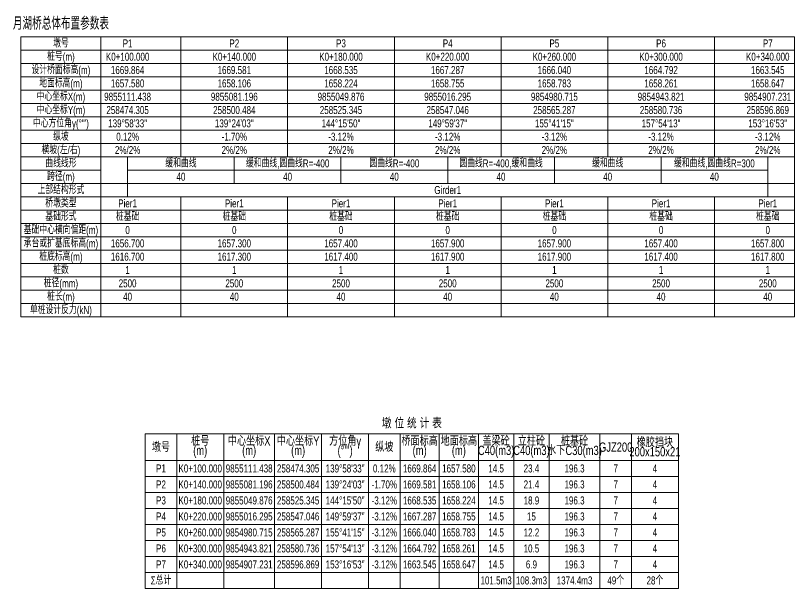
# Model space of a CAD drawing. Header units: millimetres. Extents: x 258084 to 258722, y 9854104 to 9854458.
# Drawn here: x 258426.8 to 258718.8, y 9854103.7 to 9854318.6 of the extents above; entities that cross this region are included whole.
import ezdxf
from ezdxf.enums import TextEntityAlignment as Align

# ---------------------------------------------------------------- set-up
doc = ezdxf.new("R2010")
doc.units = ezdxf.units.MM
doc.layers.add('smedi', color=7, linetype='Continuous', lineweight=15)
doc.layers.add('桥－综合说明', color=7, linetype='Continuous', lineweight=15)
doc.styles.add('smedi', font='smsim', dxfattribs={"width": 0.75, "bigfont": 'smfs'})

# ---------------------------------------------------------------- blocks, each defined once
blk = doc.blocks.new('※PB_-586012003_129t')
at = {"layer": 'smedi'}
for p, q in [((60, 1589.84365), (350, 1589.84365)), ((60, 1589.84365), (60, 1484.84365)), ((90, 1589.84365), (90, 1484.84365)), ((120, 1589.84365), (120, 1544.84365)), ((160, 1589.84365), (160, 1544.84365)), ((200, 1589.84365), (200, 1544.84365)), ((240, 1589.84365), (240, 1544.84365)), ((280, 1589.84365), (280, 1544.84365)), ((320, 1589.84365), (320, 1544.84365)), ((350, 1589.84365), (350, 1484.84365)), ((60, 1584.84365), (350, 1584.84365)), ((60, 1579.84365), (350, 1579.84365)), ((60, 1574.84365), (350, 1574.84365)), ((60, 1569.84365), (350, 1569.84365)), ((60, 1564.84365), (350, 1564.84365)), ((60, 1559.84365), (350, 1559.84365)), ((60, 1554.84365), (350, 1554.84365)), ((60, 1549.84365), (350, 1549.84365)), ((60, 1544.84365), (350, 1544.84365)), ((100, 1544.84365), (100, 1529.84365)), ((140, 1544.84365), (140, 1534.84365)), ((180, 1544.84365), (180, 1534.84365)), ((220, 1544.84365), (220, 1534.84365)), ((260, 1544.84365), (260, 1534.84365)), ((300, 1544.84365), (300, 1534.84365)), ((340, 1544.84365), (340, 1529.84365)), ((60, 1539.84365), (90, 1539.84365)), ((100, 1539.84365), (340, 1539.84365)), ((60, 1534.84365), (350, 1534.84365)), ((60, 1529.84365), (350, 1529.84365)), ((120, 1529.84365), (120, 1484.84365)), ((160, 1529.84365), (160, 1484.84365)), ((200, 1529.84365), (200, 1484.84365)), ((240, 1529.84365), (240, 1484.84365)), ((280, 1529.84365), (280, 1484.84365)), ((320, 1529.84365), (320, 1484.84365)), ((60, 1524.84365), (350, 1524.84365)), ((60, 1519.84365), (350, 1519.84365)), ((60, 1514.84365), (350, 1514.84365)), ((60, 1509.84365), (350, 1509.84365)), ((60, 1504.84365), (350, 1504.84365)), ((60, 1499.84365), (350, 1499.84365)), ((60, 1494.84365), (350, 1494.84365)), ((60, 1489.84365), (350, 1489.84365)), ((60, 1484.84365), (350, 1484.84365))]:
    blk.add_line(p, q, dxfattribs=at)
at = {"layer": '桥－综合说明', "style": 'smedi', "width": 0.75}
for s, height, p in [('月湖桥总体布置参数表', 4.8, (75, 1594.84365)), ('墩号', 3, (75, 1587.34365)), ('P1', 3, (100, 1587.34365)), ('P2', 3, (140, 1587.34365)), ('P3', 3, (180, 1587.34365)), ('P4', 3, (220, 1587.34365)), ('P5', 3, (260, 1587.34365)), ('P6', 3, (300, 1587.34365)), ('P7', 3, (340, 1587.34365)), ('桩号(m)', 3, (75, 1582.34365)), ('K0+100.000', 3, (100, 1582.34365)), ('K0+140.000', 3, (140, 1582.34365)), ('K0+180.000', 3, (180, 1582.34365)), ('K0+220.000', 3, (220, 1582.34365)), ('K0+260.000', 3, (260, 1582.34365)), ('K0+300.000', 3, (300, 1582.34365)), ('K0+340.000', 3, (340, 1582.34365)), ('设计桥面标高(m)', 3, (75, 1577.34365)), ('1669.864', 3, (100, 1577.34365)), ('1669.581', 3, (140, 1577.34365)), ('1668.535', 3, (180, 1577.34365)), ('1667.287', 3, (220, 1577.34365)), ('1666.040', 3, (260, 1577.34365)), ('1664.792', 3, (300, 1577.34365)), ('1663.545', 3, (340, 1577.34365)), ('地面标高(m)', 3, (75, 1572.34365)), ('1657.580', 3, (100, 1572.34365)), ('1658.106', 3, (140, 1572.34365)), ('1658.224', 3, (180, 1572.34365)), ('1658.755', 3, (220, 1572.34365)), ('1658.783', 3, (260, 1572.34365)), ('1658.261', 3, (300, 1572.34365)), ('1658.647', 3, (340, 1572.34365)), ('中心坐标X(m)', 3, (75, 1567.34365)), ('9855111.438', 3, (100, 1567.34365)), ('9855081.196', 3, (140, 1567.34365)), ('9855049.876', 3, (180, 1567.34365)), ('9855016.295', 3, (220, 1567.34365)), ('9854980.715', 3, (260, 1567.34365)), ('9854943.821', 3, (300, 1567.34365)), ('9854907.231', 3, (340, 1567.34365)), ('中心坐标Y(m)', 3, (75, 1562.34365)), ('258474.305', 3, (100, 1562.34365)), ('258500.484', 3, (140, 1562.34365)), ('258525.345', 3, (180, 1562.34365)), ('258547.046', 3, (220, 1562.34365)), ('258565.287', 3, (260, 1562.34365)), ('258580.736', 3, (300, 1562.34365)), ('258596.869', 3, (340, 1562.34365)), ('中心方位角γ(%%d\'")', 3, (75, 1557.34365)), ('139%%d58\'33"', 3, (100, 1557.34365)), ('139%%d24\'03"', 3, (140, 1557.34365)), ('144%%d15\'50"', 3, (180, 1557.34365)), ('149%%d59\'37"', 3, (220, 1557.34365)), ('155%%d41\'15"', 3, (260, 1557.34365)), ('157%%d54\'13"', 3, (300, 1557.34365)), ('153%%d16\'53"', 3, (340, 1557.34365)), ('纵坡', 3, (75, 1552.34365)), ('0.12%', 3, (100, 1552.34365)), ('-1.70%', 3, (140, 1552.34365)), ('-3.12%', 3, (180, 1552.34365)), ('-3.12%', 3, (220, 1552.34365)), ('-3.12%', 3, (260, 1552.34365)), ('-3.12%', 3, (300, 1552.34365)), ('-3.12%', 3, (340, 1552.34365)), ('横坡(左/右)', 3, (75, 1547.34365)), ('2%/2%', 3, (100, 1547.34365)), ('2%/2%', 3, (140, 1547.34365)), ('2%/2%', 3, (180, 1547.34365)), ('2%/2%', 3, (220, 1547.34365)), ('2%/2%', 3, (260, 1547.34365)), ('2%/2%', 3, (300, 1547.34365)), ('2%/2%', 3, (340, 1547.34365)), ('曲线线形', 3, (75, 1542.34365)), ('缓和曲线', 3, (120, 1542.34365)), ('缓和曲线,圆曲线R=-400', 3, (160, 1542.34365)), ('圆曲线R=-400', 3, (200, 1542.34365)), ('圆曲线R=-400,缓和曲线', 3, (240, 1542.34365)), ('缓和曲线', 3, (280, 1542.34365)), ('缓和曲线,圆曲线R=300', 3, (320, 1542.34365)), ('跨径(m)', 3, (75, 1537.34365)), ('40', 3, (120, 1537.34365)), ('40', 3, (160, 1537.34365)), ('40', 3, (200, 1537.34365)), ('40', 3, (240, 1537.34365)), ('40', 3, (280, 1537.34365)), ('40', 3, (320, 1537.34365)), ('上部结构形式', 3, (75, 1532.34365)), ('Girder1', 3, (220, 1532.34365)), ('桥墩类型', 3, (75, 1527.34365)), ('Pier1', 3, (100, 1527.34365)), ('Pier1', 3, (140, 1527.34365)), ('Pier1', 3, (180, 1527.34365)), ('Pier1', 3, (220, 1527.34365)), ('Pier1', 3, (260, 1527.34365)), ('Pier1', 3, (300, 1527.34365)), ('Pier1', 3, (340, 1527.34365)), ('基础形式', 3, (75, 1522.34365)), ('桩基础', 3, (100, 1522.34365)), ('桩基础', 3, (140, 1522.34365)), ('桩基础', 3, (180, 1522.34365)), ('桩基础', 3, (220, 1522.34365)), ('桩基础', 3, (260, 1522.34365)), ('桩基础', 3, (300, 1522.34365)), ('桩基础', 3, (340, 1522.34365)), ('基础中心横向偏距(m)', 3, (75, 1517.34365)), ('0', 3, (100, 1517.34365)), ('0', 3, (140, 1517.34365)), ('0', 3, (180, 1517.34365)), ('0', 3, (220, 1517.34365)), ('0', 3, (260, 1517.34365)), ('0', 3, (300, 1517.34365)), ('0', 3, (340, 1517.34365)), ('承台或扩基底标高(m)', 3, (75, 1512.34365)), ('1656.700', 3, (100, 1512.34365)), ('1657.300', 3, (140, 1512.34365)), ('1657.400', 3, (180, 1512.34365)), ('1657.900', 3, (220, 1512.34365)), ('1657.900', 3, (260, 1512.34365)), ('1657.400', 3, (300, 1512.34365)), ('1657.800', 3, (340, 1512.34365)), ('桩底标高(m)', 3, (75, 1507.34365)), ('1616.700', 3, (100, 1507.34365)), ('1617.300', 3, (140, 1507.34365)), ('1617.400', 3, (180, 1507.34365)), ('1617.900', 3, (220, 1507.34365)), ('1617.900', 3, (260, 1507.34365)), ('1617.400', 3, (300, 1507.34365)), ('1617.800', 3, (340, 1507.34365)), ('桩数', 3, (75, 1502.34365)), ('1', 3, (100, 1502.34365)), ('1', 3, (140, 1502.34365)), ('1', 3, (180, 1502.34365)), ('1', 3, (220, 1502.34365)), ('1', 3, (260, 1502.34365)), ('1', 3, (300, 1502.34365)), ('1', 3, (340, 1502.34365)), ('桩径(mm)', 3, (75, 1497.34365)), ('2500', 3, (100, 1497.34365)), ('2500', 3, (140, 1497.34365)), ('2500', 3, (180, 1497.34365)), ('2500', 3, (220, 1497.34365)), ('2500', 3, (260, 1497.34365)), ('2500', 3, (300, 1497.34365)), ('2500', 3, (340, 1497.34365)), ('桩长(m)', 3, (75, 1492.34365)), ('40', 3, (100, 1492.34365)), ('40', 3, (140, 1492.34365)), ('40', 3, (180, 1492.34365)), ('40', 3, (220, 1492.34365)), ('40', 3, (260, 1492.34365)), ('40', 3, (300, 1492.34365)), ('40', 3, (340, 1492.34365)), ('单桩设计反力(kN)', 3, (75, 1487.34365))]:
    blk.add_text(s, height=height, dxfattribs=at).set_placement(p, align=Align.MIDDLE_CENTER)
blk = doc.blocks.new('※PB_0_130t')
at = {"layer": 'smedi'}
for p, q in [((0, 0), (199.87, 0)), ((0, 0), (0, -58)), ((11.77, 0), (11.77, -58)), ((29.4, 0), (29.4, -58)), ((48.49, 0), (48.49, -58)), ((66.11, 0), (66.11, -58)), ((83.74, 0), (83.74, -58)), ((95.51, 0), (95.51, -58)), ((110.21, 0), (110.21, -58)), ((124.91, 0), (124.91, -58)), ((138.15, 0), (138.15, -58)), ((151.39, 0), (151.39, -58)), ((170.47, 0), (170.47, -58)), ((182.25, 0), (182.25, -58)), ((199.87, 0), (199.87, -58)), ((0, -10), (199.87, -10)), ((0, -16), (199.87, -16)), ((0, -22), (199.87, -22)), ((0, -28), (199.87, -28)), ((0, -34), (199.87, -34)), ((0, -40), (199.87, -40)), ((0, -46), (199.87, -46)), ((0, -52), (199.87, -52)), ((0, -58), (199.87, -58))]:
    blk.add_line(p, q, dxfattribs=at)
at = {"layer": 'smedi', "style": 'smedi', "width": 0.75}
for s, height, p in [('墩号', 3.5, (5.89, -5)), ('纵坡', 3.5, (89.62, -5)), ('GJZ200', 3.5, (176.36, -5)), ('P1', 3, (5.89, -13)), ('K0+100.000', 3, (20.59, -13)), ('9855111.438', 3, (38.94, -13)), ('258474.305', 3, (57.3, -13)), ('139%%d58\'33"', 3, (74.92, -13)), ('0.12%', 3, (89.62, -13)), ('1669.864', 3, (102.86, -13)), ('1657.580', 3, (117.56, -13)), ('14.5', 3, (131.53, -13)), ('23.4', 3, (144.77, -13)), ('196.3', 3, (160.93, -13)), ('7', 3, (176.36, -13)), ('4', 3, (191.06, -13)), ('P2', 3, (5.89, -19)), ('K0+140.000', 3, (20.59, -19)), ('9855081.196', 3, (38.94, -19)), ('258500.484', 3, (57.3, -19)), ('139%%d24\'03"', 3, (74.92, -19)), ('-1.70%', 3, (89.62, -19)), ('1669.581', 3, (102.86, -19)), ('1658.106', 3, (117.56, -19)), ('14.5', 3, (131.53, -19)), ('21.4', 3, (144.77, -19)), ('196.3', 3, (160.93, -19)), ('7', 3, (176.36, -19)), ('4', 3, (191.06, -19)), ('P3', 3, (5.89, -25)), ('K0+180.000', 3, (20.59, -25)), ('9855049.876', 3, (38.94, -25)), ('258525.345', 3, (57.3, -25)), ('144%%d15\'50"', 3, (74.92, -25)), ('-3.12%', 3, (89.62, -25)), ('1668.535', 3, (102.86, -25)), ('1658.224', 3, (117.56, -25)), ('14.5', 3, (131.53, -25)), ('18.9', 3, (144.77, -25)), ('196.3', 3, (160.93, -25)), ('7', 3, (176.36, -25)), ('4', 3, (191.06, -25)), ('P4', 3, (5.89, -31)), ('K0+220.000', 3, (20.59, -31)), ('9855016.295', 3, (38.94, -31)), ('258547.046', 3, (57.3, -31)), ('149%%d59\'37"', 3, (74.92, -31)), ('-3.12%', 3, (89.62, -31)), ('1667.287', 3, (102.86, -31)), ('1658.755', 3, (117.56, -31)), ('14.5', 3, (131.53, -31)), ('15', 3, (144.77, -31)), ('196.3', 3, (160.93, -31)), ('7', 3, (176.36, -31)), ('4', 3, (191.06, -31)), ('P5', 3, (5.89, -37)), ('K0+260.000', 3, (20.59, -37)), ('9854980.715', 3, (38.94, -37)), ('258565.287', 3, (57.3, -37)), ('155%%d41\'15"', 3, (74.92, -37)), ('-3.12%', 3, (89.62, -37)), ('1666.040', 3, (102.86, -37)), ('1658.783', 3, (117.56, -37)), ('14.5', 3, (131.53, -37)), ('12.2', 3, (144.77, -37)), ('196.3', 3, (160.93, -37)), ('7', 3, (176.36, -37)), ('4', 3, (191.06, -37)), ('P6', 3, (5.89, -43)), ('K0+300.000', 3, (20.59, -43)), ('9854943.821', 3, (38.94, -43)), ('258580.736', 3, (57.3, -43)), ('157%%d54\'13"', 3, (74.92, -43)), ('-3.12%', 3, (89.62, -43)), ('1664.792', 3, (102.86, -43)), ('1658.261', 3, (117.56, -43)), ('14.5', 3, (131.53, -43)), ('10.5', 3, (144.77, -43)), ('196.3', 3, (160.93, -43)), ('7', 3, (176.36, -43)), ('4', 3, (191.06, -43)), ('P7', 3, (5.89, -49)), ('K0+340.000', 3, (20.59, -49)), ('9854907.231', 3, (38.94, -49)), ('258596.869', 3, (57.3, -49)), ('153%%d16\'53"', 3, (74.92, -49)), ('-3.12%', 3, (89.62, -49)), ('1663.545', 3, (102.86, -49)), ('1658.647', 3, (117.56, -49)), ('14.5', 3, (131.53, -49)), ('6.9', 3, (144.77, -49)), ('196.3', 3, (160.93, -49)), ('7', 3, (176.36, -49)), ('4', 3, (191.06, -49)), ('Σ总计', 3, (5.89, -55)), ('101.5m3', 3, (131.53, -55)), ('108.3m3', 3, (144.77, -55)), ('1374.4m3', 3, (160.93, -55)), ('49个', 3, (176.36, -55)), ('28个', 3, (191.06, -55))]:
    blk.add_text(s, height=height, dxfattribs=at).set_placement(p, align=Align.MIDDLE_CENTER)
at = {"layer": 'smedi', "char_height": 3.5, "attachment_point": 5, "line_spacing_factor": 0.6, "style": 'smedi'}
for s, insert, width in [('桩号\\P(m)', (20.59, -5), 10.8), ('中心坐标X\\P(m)', (38.94, -5), 19.8), ('中心坐标Y\\P(m)', (57.3, -5), 19.8), ('方位角γ\\P(%%d\'")', (74.92, -5), 18), ('桥面标高\\P(m)', (102.86, -5), 18), ('地面标高\\P(m)', (117.56, -5), 18), ('盖梁砼\\PC40(m3)', (131.53, -5), 16.2), ('立柱砼\\PC40(m3)', (144.77, -5), 16.2), ('桩基砼\\P水下C30(m3)', (160.93, -5), 23.4), ('橡胶挡块\\P200x150x21', (191.06, -5), 21.6)]:
    blk.add_mtext(s, dxfattribs=dict(at, insert=insert, width=width))
at = {"layer": '桥－综合说明', "style": 'smedi', "width": 0.75}
blk.add_text('墩 位 统 计 表', height=4, dxfattribs=at).set_placement((99.94, 4), align=Align.MIDDLE_CENTER)

msp = doc.modelspace()

# ---------------------------------------------------------------- block references
at = {"layer": 'smedi'}
for name, p in [('※PB_-586012003_129t', (258368.81, 9852720.8)), ('※PB_0_130t', (258475.44, 9854161.72)), ('※PB_0_130t', (258475.44, 9854161.72))]:
    msp.add_blockref(name, p, dxfattribs=at)

doc.saveas('drawing.dxf')
